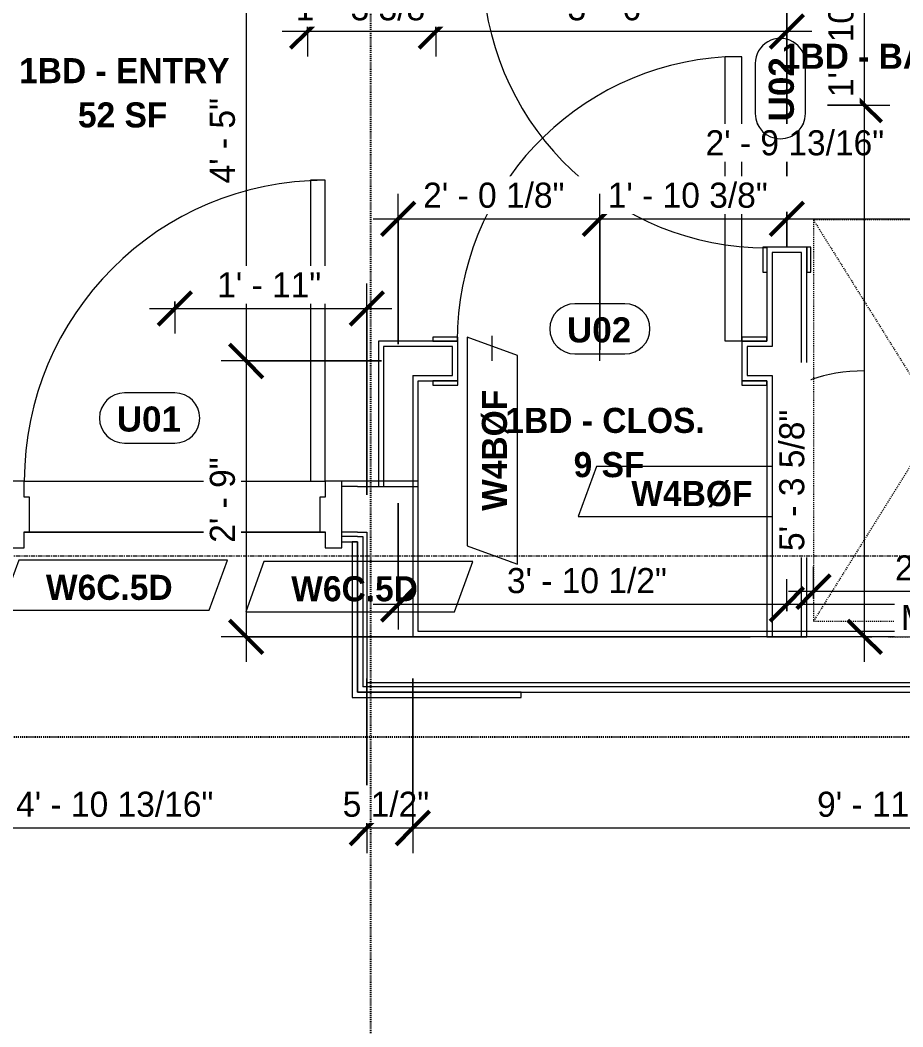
# Model space of a CAD drawing. Header units: inches. Extents: x -4058 to -1781, y 9814 to 12264.
# Drawn here: x -3085.1 to -2979.4, y 10410.9 to 10531.3 of the extents above; entities that cross this region are included whole.
import ezdxf

# ---------------------------------------------------------------- set-up
doc = ezdxf.new("R2010")
doc.units = ezdxf.units.IN
doc.header["$MEASUREMENT"] = 0
for name, pattern in [('Aligning Line 1_8_', [0.25, 0.125, -0.125]), ('Dash', [0.25, 0.125, -0.125]), ('Dash 3_32_', [0.1875, 0.09375, -0.09375]), ('Dash_2_', [0.25, 0.125, -0.125]), ('Grid Line 1_2_', [0.875, 0.5, -0.125, 0.125, -0.125])]:
    doc.linetypes.add(name, pattern=pattern)
for name, color, linetype, lineweight in [('0-1', 7, 'Continuous', 5), ('0-3', 8, 'Continuous', 9), ('A-ANNO-DIMS', 211, 'Continuous', 9), ('A-ANNO-DIMS-32', 211, 'Continuous', 9), ('A-AREA-IDEN', 2, 'Continuous', 9), ('A-DETL-1', 90, 'Dash 3_32_', 9), ('A-DOOR-1', 7, 'Continuous', 9), ('A-DOOR-2', 31, 'Continuous', 9), ('A-DOOR-FRAM-1', 7, 'Continuous', 9), ('A-DOOR-IDEN', 31, 'Continuous', 9), ('A-FLOR-1', 7, 'Continuous', 9), ('A-FLOR-2', 192, 'Continuous', 9), ('A-GENM', 5, 'Continuous', 9), ('A-GENM-2', 147, 'Dash', 9), ('A-WALL-1', 7, 'Continuous', 9), ('A-WALL-2', 113, 'Continuous', 9), ('A-WALL-IDEN', 211, 'Continuous', 9), ('G-ANNO-SYMB', 111, 'Aligning Line 1_8_', 9), ('I-WALL-3', 7, 'Continuous', 9), ('S-GRID-1', 1, 'Grid Line 1_2_', 9)]:
    doc.layers.add(name, color=color, linetype=linetype, lineweight=lineweight)
doc.layers.add('0-4', color=250, linetype='Dash_2_')
doc.styles.add('Arial_B', font='arialbd.ttf', dxfattribs={"height": 3})
doc.styles.add('Century Gothic', font='ufonts.com_century-gothic.ttf', dxfattribs={"height": 3})
doc.styles.add('Century Gothic_B', font='GOTHICB.TTF', dxfattribs={"height": 3})
doc.dimstyles.new('THE_DIMENSION_STRING', dxfattribs={"dimscale": 12, "dimtxt": 3.132505, "dimasz": 0.333333, "dimexe": 0.25, "dimexo": 0.166667, "dimgap": 0.041667, "dimtad": 1, "dimdec": 4, "dimrnd": 0.0625, "dimzin": 3, "dimdsep": 46, "dimlunit": 4, "dimtxsty": 'Century Gothic', "dimblk1": 'OBLIQUE', "dimblk2": 'OBLIQUE', "dimsah": 1, "dimcen": 0.09, "dimdle": 0.25, "dimazin": 0, "dimtfac": 1, "dimtdec": 4, "dimtix": 1, "dimtmove": 0, "dimatfit": 3, "dimfxl": 1, "dimtvp": 1, "dimtfill": 1, "dimfrac": 2, "dimtolj": 1, "dimtzin": 0, "dimarcsym": 2})
doc.dimstyles.new('THE_DIMENSION_STRING_1', dxfattribs={"dimscale": 12, "dimtxt": 3.132505, "dimasz": 0.333333, "dimexe": 0.25, "dimexo": 0.166667, "dimgap": 0.041667, "dimtad": 1, "dimdec": 4, "dimrnd": 0.0625, "dimzin": 3, "dimdsep": 46, "dimlunit": 4, "dimtxsty": 'Century Gothic', "dimblk1": 'OBLIQUE', "dimblk2": 'OBLIQUE', "dimsah": 1, "dimcen": 0.09, "dimdle": 0.25, "dimazin": 0, "dimtfac": 1, "dimtdec": 4, "dimtix": 1, "dimtmove": 1, "dimatfit": 3, "dimfxl": 1, "dimtvp": 1, "dimtfill": 1, "dimfrac": 2, "dimtolj": 1, "dimtzin": 0, "dimarcsym": 2})
doc.dimstyles.new('THE_DIMENSION_STRING_2', dxfattribs={"dimscale": 12, "dimtxt": 3.132505, "dimasz": 0.333333, "dimexe": 0.25, "dimexo": 0.166667, "dimgap": 0.041667, "dimtad": 1, "dimdec": 4, "dimrnd": 0.0625, "dimzin": 3, "dimdsep": 46, "dimlunit": 4, "dimtxsty": 'Century Gothic', "dimblk1": 'OBLIQUE', "dimblk2": 'OBLIQUE', "dimsah": 1, "dimcen": 0.09, "dimdle": 0.25, "dimazin": 0, "dimtfac": 1, "dimtdec": 4, "dimtix": 1, "dimtmove": 0, "dimatfit": 3, "dimfxl": 1, "dimtvp": 1, "dimtfill": 1, "dimfrac": 2, "dimtolj": 1, "dimtzin": 0, "dimarcsym": 2})
doc.dimstyles.new('THE_DIMENSION_STRING_4', dxfattribs={"dimscale": 12, "dimtxt": 3.132505, "dimasz": 0.333333, "dimexe": 0.25, "dimexo": 0.166667, "dimgap": 0.041667, "dimtad": 1, "dimdec": 4, "dimrnd": 0.0625, "dimzin": 3, "dimdsep": 46, "dimlunit": 4, "dimtxsty": 'Century Gothic', "dimblk1": 'OBLIQUE', "dimblk2": 'OBLIQUE', "dimsah": 1, "dimcen": 0.09, "dimdle": 0.25, "dimazin": 0, "dimtfac": 1, "dimtdec": 4, "dimtix": 1, "dimtmove": 0, "dimatfit": 3, "dimfxl": 1, "dimtvp": 1, "dimtfill": 1, "dimfrac": 2, "dimtolj": 1, "dimtzin": 0, "dimarcsym": 2})
doc.dimstyles.new('THE_DIMENSION_STRING_5', dxfattribs={"dimscale": 12, "dimtxt": 3.132505, "dimasz": 0.333333, "dimexe": 0.25, "dimexo": 0.166667, "dimgap": 0.041667, "dimtad": 1, "dimdec": 4, "dimrnd": 0.0625, "dimzin": 3, "dimdsep": 46, "dimlunit": 4, "dimtxsty": 'Century Gothic', "dimblk1": 'OBLIQUE', "dimblk2": 'OBLIQUE', "dimsah": 1, "dimcen": 0.09, "dimdle": 0.25, "dimazin": 0, "dimtfac": 1, "dimtdec": 4, "dimtix": 1, "dimtmove": 0, "dimatfit": 3, "dimfxl": 1, "dimtvp": 1, "dimtfill": 1, "dimfrac": 2, "dimtolj": 1, "dimtzin": 0, "dimarcsym": 2})

# ---------------------------------------------------------------- blocks, each defined once
blk = doc.blocks.new('CTR - 1st Phase - Shell_rvt-1-UNIT PLANS - 2ND FLOOR')
at = {"layer": 'A-FLOR-1'}
for p, q in [((-3084.57, 10470.04), (-3048.57, 10470.04)), ((-3048.57, 10470.04), (-3084.57, 10470.04))]:
    blk.add_line(p, q, dxfattribs=at)
blk = doc.blocks.new('HOLLOW METAL - UNIT DOOR-2191978-UNIT PLANS - 2ND FLOOR')
at = {"layer": 'A-DOOR-1'}
for p, q in [((18, 39.875), (16.25, 39.875)), ((16.25, 39.875), (16.25, 3.875)), ((18, 3.875), (18, 39.875)), ((16.25, 3.875), (18, 3.875))]:
    blk.add_line(p, q, dxfattribs=at)
blk.add_arc((18, 3.875), 36, 90, 180, dxfattribs=at)
at = {"layer": 'A-DOOR-FRAM-1'}
for p, q in [((-18, 3.875), (-20, 3.875)), ((-20, 3.875), (-20, -4.125)), ((-18, 1.9375), (-18, 3.875)), ((18, 3.875), (18, 1.9375)), ((20, 3.875), (18, 3.875)), ((20, -4.125), (20, 3.875)), ((-17.375, 1.9375), (-18, 1.9375)), ((-17.375, -2.1875), (-17.375, 1.9375)), ((18, 1.9375), (17.375, 1.9375)), ((17.375, 1.9375), (17.375, -2.1875)), ((-18, -4.125), (-18, -2.1875)), ((-18, -2.1875), (-17.375, -2.1875)), ((17.375, -2.1875), (18, -2.1875)), ((18, -2.1875), (18, -4.125)), ((-20, -4.125), (-18, -4.125)), ((18, -4.125), (20, -4.125))]:
    blk.add_line(p, q, dxfattribs=at)
blk = doc.blocks.new('CTR - 1st Phase - Common Walls_rvt-1-UNIT PLANS - 2ND FLOOR')
at = {"layer": 'A-WALL-1'}
for p, q in [((-3044.7, 10475.54), (-3046.57, 10475.54)), ((-3044.7, 10475.54), (-3043.57, 10475.54)), ((-3043.57, 10475.54), (-3038.07, 10475.54)), ((-3038.07, 10475.54), (-3038.07, 10457.54)), ((-3044.7, 10470.04), (-3046.57, 10470.04)), ((-3044.7, 10470.04), (-3044.07, 10470.04)), ((-3044.07, 10470.04), (-3043.57, 10470.04)), ((-3043.57, 10470.04), (-3043.57, 10452.04)), ((-3044.7, 10469.54), (-3046.57, 10469.54)), ((-3044.7, 10469.54), (-3044.07, 10469.54)), ((-3044.07, 10469.54), (-3044.07, 10451.54)), ((-3037.45, 10457.54), (-3038.07, 10457.54)), ((-2920.14, 10457.54), (-3037.45, 10457.54)), ((-3038.07, 10452.04), (-3043.57, 10452.04)), ((-3037.45, 10452.04), (-3038.07, 10452.04)), ((-2784.7, 10452.04), (-3037.45, 10452.04)), ((-3043.57, 10451.54), (-3044.07, 10451.54)), ((-3037.45, 10451.54), (-3043.57, 10451.54)), ((-2784.7, 10451.54), (-3037.45, 10451.54))]:
    blk.add_line(p, q, dxfattribs=at)
at = {"layer": 'I-WALL-3'}
for p, q in [((-3044.7, 10476.16), (-3046.57, 10476.16)), ((-3038.07, 10476.16), (-3044.7, 10476.16)), ((-3037.45, 10476.16), (-3038.07, 10476.16)), ((-3037.45, 10458.16), (-3037.45, 10476.16)), ((-3046.57, 10468.91), (-3044.7, 10468.91)), ((-3044.7, 10468.91), (-3045.32, 10468.91)), ((-3045.32, 10468.91), (-3045.32, 10450.29)), ((-3044.7, 10468.91), (-3044.7, 10450.91)), ((-3044.7, 10450.91), (-3044.7, 10468.91)), ((-2959.51, 10458.16), (-3037.45, 10458.16)), ((-3044.7, 10450.91), (-3044.07, 10450.91)), ((-3025.11, 10450.91), (-3044.7, 10450.91)), ((-3044.07, 10450.91), (-3037.45, 10450.91)), ((-3037.45, 10450.91), (-2784.7, 10450.91)), ((-3025.11, 10450.29), (-3025.11, 10450.91)), ((-3045.32, 10450.29), (-3044.7, 10450.29)), ((-3044.7, 10450.29), (-3025.11, 10450.29))]:
    blk.add_line(p, q, dxfattribs=at)
at = {"layer": '0-3'}
blk.add_blockref('HOLLOW METAL - UNIT DOOR-2191978-UNIT PLANS - 2ND FLOOR', (-3066.57, 10472.29), dxfattribs=at)
blk = doc.blocks.new('SWING - SINGLE - FLUSH - SWING - FLUSH - 2-10 x 6-8 - PRIVACY-4202129-UNIT PLANS - 2ND FLOOR')
at = {"layer": 'A-DOOR-2'}
for p, q in [((15, 2.37), (15, 36.38)), ((17, 36.38), (15, 36.38)), ((17, 2.37), (17, 36.38)), ((-17, 2.87), (-20, 2.87)), ((-20, 2.87), (-20, 2.37)), ((-17, 2.37), (-17, 2.87)), ((20, 2.87), (17, 2.87)), ((17, 2.87), (17, 2.37)), ((20, 2.37), (20, 2.87)), ((-20, 2.37), (-17, 2.37)), ((17, 2.37), (15, 2.37)), ((17, 2.37), (20, 2.37)), ((-17, -2.38), (-20, -2.38)), ((-20, -2.38), (-20, -2.88)), ((-17, -2.88), (-17, -2.38)), ((20, -2.38), (17, -2.38)), ((17, -2.38), (17, -2.88)), ((20, -2.88), (20, -2.38)), ((-20, -2.88), (-17, -2.88)), ((17, -2.88), (20, -2.88))]:
    blk.add_line(p, q, dxfattribs=at)
blk.add_arc((17, 2.37), 34.07, 93.3657, 180, dxfattribs=at)
blk = doc.blocks.new('SWING - SINGLE - FLUSH - SWING - FLUSH - 2-10 x 6-8 - PRIVACY-4202128-UNIT PLANS - 2ND FLOOR')
at = {"layer": 'A-DOOR-2'}
for p, q in [((15, 2.37), (15, 36.38)), ((17, 36.38), (15, 36.38)), ((17, 2.37), (17, 36.38)), ((-17, 2.87), (-20, 2.87)), ((-20, 2.87), (-20, 2.37)), ((-17, 2.37), (-17, 2.87)), ((20, 2.87), (17, 2.87)), ((17, 2.87), (17, 2.37)), ((20, 2.37), (20, 2.87)), ((-20, 2.37), (-17, 2.37)), ((17, 2.37), (15, 2.37)), ((17, 2.37), (20, 2.37)), ((-17, -2.38), (-20, -2.38)), ((-20, -2.38), (-20, -2.88)), ((-17, -2.88), (-17, -2.38)), ((20, -2.38), (17, -2.38)), ((17, -2.38), (17, -2.88)), ((20, -2.88), (20, -2.38)), ((-20, -2.88), (-17, -2.88)), ((17, -2.88), (20, -2.88))]:
    blk.add_line(p, q, dxfattribs=at)
blk.add_arc((17, 2.37), 34.07, 93.3657, 180, dxfattribs=at)
blk = doc.blocks.new('ADA Clearances - 30_x48_-4171341-UNIT PLANS - 2ND FLOOR')
at = {"layer": 'A-GENM-2'}
for p, q in [((15, -24), (-15, 24)), ((-15, -24), (15, 24)), ((15, 24), (-15, 24)), ((-15, 24), (-15, -13)), ((15, -24), (15, 24)), ((-15, -17.37), (-15, -24)), ((-15, -24), (15, -24))]:
    blk.add_line(p, q, dxfattribs=at)
blk = doc.blocks.new('DIMBLOCK36-UNIT PLANS - 2ND FLOOR')
at = {"layer": 'A-ANNO-DIMS-32', "lineweight": 50}
for p, q in [((-3058.03, 10543.54), (-3060.03, 10545.54)), ((-3058.03, 10543.54), (-3056.03, 10541.54)), ((-3058.03, 10490.54), (-3060.03, 10492.54)), ((-3058.03, 10490.54), (-3056.03, 10488.54))]:
    blk.add_line(p, q, dxfattribs=at)
at = {"layer": 'A-ANNO-DIMS-32'}
for p, q in [((-3052.7, 10543.54), (-3061.03, 10543.54)), ((-3058.03, 10543.54), (-3058.03, 10490.54)), ((-3058.03, 10543.54), (-3052.7, 10543.54)), ((-3041.82, 10490.54), (-3061.03, 10490.54)), ((-3058.03, 10490.54), (-3041.82, 10490.54))]:
    blk.add_line(p, q, dxfattribs=at)
at = {"layer": 'A-ANNO-DIMS-32', "color": 0, "insert": (-3062.37, 10511.79), "char_height": 3, "width": 12.5897, "attachment_point": 1, "rotation": 90, "line_spacing_factor": 0.984502, "style": 'Century Gothic', "bg_fill": 3, "box_fill_scale": 1.25, "bg_fill_color": 256, "bg_fill_true_color": 13158600, "bg_fill_transparency": 0}
blk.add_mtext('4\' - 5"', dxfattribs=at)
blk = doc.blocks.new('_Oblique')
at = {"color": 0, "linetype": 'ByBlock', "lineweight": -2}
blk.add_line((-0.5, -0.5), (0.5, 0.5), dxfattribs=at)
blk = doc.blocks.new('DIMBLOCK37-UNIT PLANS - 2ND FLOOR')
at = {"layer": 'A-ANNO-DIMS-32', "lineweight": 50}
for p, q in [((-3058.03, 10490.54), (-3060.03, 10492.54)), ((-3058.03, 10490.54), (-3056.03, 10488.54)), ((-3058.03, 10457.54), (-3060.03, 10459.54)), ((-3058.03, 10457.54), (-3056.03, 10455.54))]:
    blk.add_line(p, q, dxfattribs=at)
at = {"layer": 'A-ANNO-DIMS-32'}
for p, q in [((-3041.82, 10490.54), (-3061.03, 10490.54)), ((-3058.03, 10490.54), (-3058.03, 10454.54)), ((-3058.03, 10490.54), (-3041.82, 10490.54)), ((-2997.7, 10457.54), (-3061.03, 10457.54)), ((-3058.03, 10457.54), (-2997.7, 10457.54))]:
    blk.add_line(p, q, dxfattribs=at)
at = {"layer": 'A-ANNO-DIMS-32', "color": 0, "insert": (-3062.37, 10468.79), "char_height": 3, "width": 12.5897, "attachment_point": 1, "rotation": 90, "line_spacing_factor": 0.984502, "style": 'Century Gothic', "bg_fill": 3, "box_fill_scale": 1.25, "bg_fill_color": 256, "bg_fill_true_color": 13158600, "bg_fill_transparency": 0}
blk.add_mtext('2\' - 9"', dxfattribs=at)
blk = doc.blocks.new('DIMBLOCK38-UNIT PLANS - 2ND FLOOR')
at = {"layer": 'A-ANNO-DIMS-32'}
for p, q in [((-3035.32, 10541.54), (-3035.32, 10526.96)), ((-3035.32, 10529.96), (-3035.32, 10541.54)), ((-2993.32, 10529.14), (-2993.32, 10532.96)), ((-2990.32, 10529.96), (-3035.32, 10529.96)), ((-2993.32, 10529.96), (-2993.32, 10529.14))]:
    blk.add_line(p, q, dxfattribs=at)
at = {"layer": 'A-ANNO-DIMS-32', "lineweight": 50}
for p, q in [((-3035.32, 10529.96), (-3033.32, 10531.96)), ((-2993.32, 10529.96), (-2991.32, 10531.96)), ((-3035.32, 10529.96), (-3037.32, 10527.96)), ((-2993.32, 10529.96), (-2995.32, 10527.96))]:
    blk.add_line(p, q, dxfattribs=at)
at = {"layer": 'A-ANNO-DIMS-32', "color": 0, "insert": (-3019.57, 10534.31), "char_height": 3, "width": 12.5897, "attachment_point": 1, "line_spacing_factor": 0.984502, "style": 'Century Gothic', "bg_fill": 3, "box_fill_scale": 1.25, "bg_fill_color": 256, "bg_fill_true_color": 13158600, "bg_fill_transparency": 0}
blk.add_mtext('3\' - 6"', dxfattribs=at)
blk = doc.blocks.new('DIMBLOCK39-UNIT PLANS - 2ND FLOOR')
at = {"layer": 'A-ANNO-DIMS-32'}
for p, q in [((-3035.32, 10541.54), (-3035.32, 10526.96)), ((-3035.32, 10529.96), (-3035.32, 10541.54)), ((-3050.7, 10539.16), (-3050.7, 10526.96)), ((-3050.7, 10529.96), (-3050.7, 10539.16)), ((-3035.32, 10529.96), (-3053.7, 10529.96))]:
    blk.add_line(p, q, dxfattribs=at)
at = {"layer": 'A-ANNO-DIMS-32', "lineweight": 50}
for p, q in [((-3050.7, 10529.96), (-3048.7, 10531.96)), ((-3035.32, 10529.96), (-3033.32, 10531.96)), ((-3050.7, 10529.96), (-3052.7, 10527.96)), ((-3035.32, 10529.96), (-3037.32, 10527.96))]:
    blk.add_line(p, q, dxfattribs=at)
at = {"layer": 'A-ANNO-DIMS-32', "color": 0, "insert": (-3052.09, 10534.31), "char_height": 3, "width": 21.7784, "attachment_point": 1, "line_spacing_factor": 0.984502, "style": 'Century Gothic', "bg_fill": 3, "box_fill_scale": 1.25, "bg_fill_color": 256, "bg_fill_true_color": 13158600, "bg_fill_transparency": 0}
blk.add_mtext('1\' - 3 3/8"', dxfattribs=at)
blk = doc.blocks.new('DIMBLOCK40-UNIT PLANS - 2ND FLOOR')
at = {"layer": 'A-ANNO-DIMS-32'}
for p, q in [((-2916.32, 10580.54), (-2916.32, 10458.42)), ((-2916.32, 10461.42), (-2916.32, 10580.54)), ((-2993.32, 10460.59), (-2993.32, 10464.42)), ((-2913.32, 10461.42), (-2993.32, 10461.42)), ((-2993.32, 10461.42), (-2993.32, 10460.59))]:
    blk.add_line(p, q, dxfattribs=at)
at = {"layer": 'A-ANNO-DIMS-32', "lineweight": 50}
for p, q in [((-2993.32, 10461.42), (-2991.32, 10463.42)), ((-2916.32, 10461.42), (-2914.32, 10463.42)), ((-2993.32, 10461.42), (-2995.32, 10459.42)), ((-2916.32, 10461.42), (-2918.32, 10459.42))]:
    blk.add_line(p, q, dxfattribs=at)
at = {"layer": 'A-ANNO-DIMS-32', "color": 0, "insert": (-2960.07, 10465.76), "char_height": 3, "width": 12.5897, "attachment_point": 1, "line_spacing_factor": 0.984502, "style": 'Century Gothic', "bg_fill": 3, "box_fill_scale": 1.25, "bg_fill_color": 256, "bg_fill_true_color": 13158600, "bg_fill_transparency": 0}
blk.add_mtext('6\' - 5"', dxfattribs=at)
blk = doc.blocks.new('DIMBLOCK41-UNIT PLANS - 2ND FLOOR')
at = {"layer": 'A-ANNO-DIMS-32'}
for p, q in [((-3039.82, 10473.54), (-3039.82, 10458.42)), ((-3039.82, 10461.42), (-3039.82, 10473.54)), ((-2993.32, 10460.59), (-2993.32, 10464.42)), ((-2993.32, 10461.42), (-3042.82, 10461.42)), ((-2993.32, 10461.42), (-2993.32, 10460.59))]:
    blk.add_line(p, q, dxfattribs=at)
at = {"layer": 'A-ANNO-DIMS-32', "lineweight": 50}
for p, q in [((-3039.82, 10461.42), (-3037.82, 10463.42)), ((-2993.32, 10461.42), (-2991.32, 10463.42)), ((-3039.82, 10461.42), (-3041.82, 10459.42)), ((-2993.32, 10461.42), (-2995.32, 10459.42))]:
    blk.add_line(p, q, dxfattribs=at)
at = {"layer": 'A-ANNO-DIMS-32', "color": 0, "insert": (-3026.82, 10465.76), "char_height": 3, "width": 24.5827, "attachment_point": 1, "line_spacing_factor": 0.984502, "style": 'Century Gothic', "bg_fill": 3, "box_fill_scale": 1.25, "bg_fill_color": 256, "bg_fill_true_color": 13158600, "bg_fill_transparency": 0}
blk.add_mtext('3\' - 10 1/2"', dxfattribs=at)
blk = doc.blocks.new('Wall Tag - Arch Wall-3956453-UNIT PLANS - 2ND FLOOR')
at = {"layer": 'A-WALL-IDEN'}
for p, q in [((-0.3561, 0.0937), (-0.4244, -0.0937)), ((0.4244, 0.0937), (-0.3561, 0.0937)), ((0.3561, -0.0937), (0.4244, 0.0937)), ((-0.4244, -0.0937), (0.3561, -0.0937))]:
    blk.add_line(p, q, dxfattribs=at)
blk = doc.blocks.new('DIMBLOCK303-UNIT PLANS - 2ND FLOOR')
at = {"layer": 'A-ANNO-DIMS-32'}
for p, q in [((-3039.82, 10492.54), (-3039.82, 10510.54)), ((-3015.7, 10491.89), (-3015.7, 10510.54)), ((-3042.82, 10507.54), (-3015.7, 10507.54)), ((-3039.82, 10507.54), (-3039.82, 10492.54)), ((-3015.7, 10507.54), (-3015.7, 10491.89))]:
    blk.add_line(p, q, dxfattribs=at)
at = {"layer": 'A-ANNO-DIMS-32', "lineweight": 50}
for p, q in [((-3039.82, 10507.54), (-3037.82, 10509.54)), ((-3015.7, 10507.54), (-3013.7, 10509.54)), ((-3039.82, 10507.54), (-3041.82, 10505.54)), ((-3015.7, 10507.54), (-3017.7, 10505.54))]:
    blk.add_line(p, q, dxfattribs=at)
at = {"layer": 'A-ANNO-DIMS-32', "color": 0, "insert": (-3036.84, 10511.88), "char_height": 3, "width": 21.7784, "attachment_point": 1, "line_spacing_factor": 0.984502, "style": 'Century Gothic', "bg_fill": 3, "box_fill_scale": 1.25, "bg_fill_color": 256, "bg_fill_true_color": 13158600, "bg_fill_transparency": 0}
blk.add_mtext('2\' - 0 1/8"', dxfattribs=at)
blk = doc.blocks.new('DIMBLOCK304-UNIT PLANS - 2ND FLOOR')
at = {"layer": 'A-ANNO-DIMS-32'}
for p, q in [((-3015.7, 10491.89), (-3015.7, 10510.54)), ((-3015.7, 10507.54), (-2993.32, 10507.54)), ((-3015.7, 10507.54), (-3015.7, 10491.89)), ((-2993.32, 10508.37), (-2993.32, 10504.54)), ((-2993.32, 10507.54), (-2993.32, 10508.37))]:
    blk.add_line(p, q, dxfattribs=at)
at = {"layer": 'A-ANNO-DIMS-32', "lineweight": 50}
for p, q in [((-3015.7, 10507.54), (-3013.7, 10509.54)), ((-2993.32, 10507.54), (-2991.32, 10509.54)), ((-3015.7, 10507.54), (-3017.7, 10505.54)), ((-2993.32, 10507.54), (-2995.32, 10505.54))]:
    blk.add_line(p, q, dxfattribs=at)
at = {"layer": 'A-ANNO-DIMS-32', "color": 0, "insert": (-3014.75, 10511.88), "char_height": 3, "width": 24.5827, "attachment_point": 1, "line_spacing_factor": 0.984502, "style": 'Century Gothic', "bg_fill": 3, "box_fill_scale": 1.25, "bg_fill_color": 256, "bg_fill_true_color": 13158600, "bg_fill_transparency": 0}
blk.add_mtext('1\' - 10 3/8"', dxfattribs=at)
blk = doc.blocks.new('DIMBLOCK305-UNIT PLANS - 2ND FLOOR')
at = {"layer": 'A-ANNO-DIMS-32'}
for p, q in [((-2959.51, 10499.44), (-2959.51, 10510.54)), ((-2993.32, 10508.37), (-2993.32, 10504.54)), ((-2993.32, 10507.54), (-2993.32, 10508.37)), ((-2993.32, 10507.54), (-2959.51, 10507.54)), ((-2959.51, 10507.54), (-2959.51, 10499.44))]:
    blk.add_line(p, q, dxfattribs=at)
at = {"layer": 'A-ANNO-DIMS-32', "lineweight": 50}
for p, q in [((-2993.32, 10507.54), (-2991.32, 10509.54)), ((-2959.51, 10507.54), (-2957.51, 10509.54)), ((-2993.32, 10507.54), (-2995.32, 10505.54)), ((-2959.51, 10507.54), (-2961.51, 10505.54))]:
    blk.add_line(p, q, dxfattribs=at)
at = {"layer": 'A-ANNO-DIMS-32'}
blk.add_ellipse((-2980.22, 10507.54), major_axis=(0, 9.23), ratio=0.412363, start_param=4.712389, end_param=6.283185, dxfattribs=at)
at = {"layer": 'A-ANNO-DIMS-32', "color": 0, "insert": (-3003.05, 10518.15), "char_height": 3, "width": 27.387, "attachment_point": 1, "line_spacing_factor": 0.984502, "style": 'Century Gothic', "bg_fill": 3, "box_fill_scale": 1.25, "bg_fill_color": 256, "bg_fill_true_color": 13158600, "bg_fill_transparency": 0}
blk.add_mtext('2\' - 9 13/16"', dxfattribs=at)
blk = doc.blocks.new('Door Tag - Type Mark-2601225-UNIT PLANS - 2ND FLOOR')
at = {"layer": 'A-DOOR-IDEN'}
for p, q in [((0.09375, 0.09375), (-0.09375, 0.09375)), ((-0.09375, -0.09375), (0.09375, -0.09375))]:
    blk.add_line(p, q, dxfattribs=at)
for centre, start, end in [((-0.09375, 0), 90, 270), ((0.09375, 0), 270, 90)]:
    blk.add_arc(centre, 0.09375, start, end, dxfattribs=at)
blk = doc.blocks.new('DIMBLOCK319-UNIT PLANS - 2ND FLOOR')
at = {"layer": 'A-ANNO-DIMS-32', "lineweight": 50}
for p, q in [((-2984.01, 10521.16), (-2986.01, 10523.16)), ((-2984.01, 10521.16), (-2982.01, 10519.16)), ((-2984.01, 10457.54), (-2986.01, 10459.54)), ((-2984.01, 10457.54), (-2982.01, 10455.54))]:
    blk.add_line(p, q, dxfattribs=at)
at = {"layer": 'A-ANNO-DIMS-32'}
for p, q in [((-2988.45, 10521.16), (-2981.01, 10521.16)), ((-2984.01, 10521.16), (-2988.45, 10521.16)), ((-2984.01, 10454.54), (-2984.01, 10521.16)), ((-2983.15, 10457.54), (-2987.01, 10457.54)), ((-2984.01, 10457.54), (-2983.15, 10457.54))]:
    blk.add_line(p, q, dxfattribs=at)
blk.add_ellipse((-2984.01, 10485.95), major_axis=(-8.84, 0), ratio=0.384677, start_param=4.712389, end_param=6.283185, dxfattribs=at)
at = {"layer": 'A-ANNO-DIMS-32', "color": 0, "insert": (-2994.24, 10467.8), "char_height": 3, "width": 21.7784, "attachment_point": 1, "rotation": 90, "line_spacing_factor": 0.984502, "style": 'Century Gothic', "bg_fill": 3, "box_fill_scale": 1.25, "bg_fill_color": 256, "bg_fill_true_color": 13158600, "bg_fill_transparency": 0}
blk.add_mtext('5\' - 3 5/8"', dxfattribs=at)
blk = doc.blocks.new('DIMBLOCK320-UNIT PLANS - 2ND FLOOR')
at = {"layer": 'A-ANNO-DIMS-32', "lineweight": 50}
for p, q in [((-2984.01, 10543.54), (-2986.01, 10545.54)), ((-2984.01, 10543.54), (-2982.01, 10541.54)), ((-2984.01, 10521.16), (-2986.01, 10523.16)), ((-2984.01, 10521.16), (-2982.01, 10519.16))]:
    blk.add_line(p, q, dxfattribs=at)
at = {"layer": 'A-ANNO-DIMS-32'}
for p, q in [((-2991.32, 10543.54), (-2981.01, 10543.54)), ((-2984.01, 10543.54), (-2991.32, 10543.54)), ((-2984.01, 10521.16), (-2984.01, 10543.54)), ((-2988.45, 10521.16), (-2981.01, 10521.16)), ((-2984.01, 10521.16), (-2988.45, 10521.16))]:
    blk.add_line(p, q, dxfattribs=at)
at = {"layer": 'A-ANNO-DIMS-32', "color": 0, "insert": (-2988.36, 10522.11), "char_height": 3, "width": 24.5827, "attachment_point": 1, "rotation": 90, "line_spacing_factor": 0.984502, "style": 'Century Gothic', "bg_fill": 3, "box_fill_scale": 1.25, "bg_fill_color": 256, "bg_fill_true_color": 13158600, "bg_fill_transparency": 0}
blk.add_mtext('1\' - 10 3/8"', dxfattribs=at)
blk = doc.blocks.new('DIMBLOCK1021-UNIT PLANS - 2ND FLOOR')
at = {"layer": 'A-ANNO-DIMS-32'}
for p, q in [((-3102.36, 10452.54), (-3102.36, 10431.66)), ((-3102.36, 10434.66), (-3102.36, 10452.54)), ((-3043.57, 10452.54), (-3043.57, 10431.66)), ((-3043.57, 10434.66), (-3043.57, 10452.54)), ((-3102.36, 10434.66), (-3043.57, 10434.66))]:
    blk.add_line(p, q, dxfattribs=at)
at = {"layer": 'A-ANNO-DIMS-32', "lineweight": 50}
for p, q in [((-3102.36, 10434.66), (-3100.36, 10436.66)), ((-3043.57, 10434.66), (-3041.57, 10436.66)), ((-3102.36, 10434.66), (-3104.36, 10432.66)), ((-3043.57, 10434.66), (-3045.57, 10432.66))]:
    blk.add_line(p, q, dxfattribs=at)
at = {"layer": 'A-ANNO-DIMS-32', "color": 0, "insert": (-3085.55, 10439), "char_height": 3, "width": 30.1914, "attachment_point": 1, "line_spacing_factor": 0.984502, "style": 'Century Gothic', "bg_fill": 3, "box_fill_scale": 1.25, "bg_fill_color": 256, "bg_fill_true_color": 13158600, "bg_fill_transparency": 0}
blk.add_mtext('4\' - 10 13/16"', dxfattribs=at)
blk = doc.blocks.new('DIMBLOCK1022-UNIT PLANS - 2ND FLOOR')
at = {"layer": 'A-ANNO-DIMS-32'}
for p, q in [((-3043.57, 10452.54), (-3043.57, 10431.66)), ((-3043.57, 10434.66), (-3043.57, 10452.54)), ((-3038.07, 10452.54), (-3038.07, 10431.66)), ((-3038.07, 10434.66), (-3038.07, 10452.54)), ((-3043.57, 10434.66), (-3038.07, 10434.66))]:
    blk.add_line(p, q, dxfattribs=at)
at = {"layer": 'A-ANNO-DIMS-32', "lineweight": 50}
for p, q in [((-3043.57, 10434.66), (-3041.57, 10436.66)), ((-3038.07, 10434.66), (-3036.07, 10436.66)), ((-3043.57, 10434.66), (-3045.57, 10432.66)), ((-3038.07, 10434.66), (-3040.07, 10432.66))]:
    blk.add_line(p, q, dxfattribs=at)
at = {"layer": 'A-ANNO-DIMS-32', "color": 0, "insert": (-3046.47, 10439), "char_height": 3, "width": 13.5444, "attachment_point": 1, "line_spacing_factor": 0.984502, "style": 'Century Gothic', "bg_fill": 3, "box_fill_scale": 1.25, "bg_fill_color": 256, "bg_fill_true_color": 13158600, "bg_fill_transparency": 0}
blk.add_mtext('5 1/2"', dxfattribs=at)
blk = doc.blocks.new('DIMBLOCK1023-UNIT PLANS - 2ND FLOOR')
at = {"layer": 'A-ANNO-DIMS-32'}
for p, q in [((-3038.07, 10452.54), (-3038.07, 10431.66)), ((-3038.07, 10434.66), (-3038.07, 10452.54)), ((-2918.51, 10452.54), (-2918.51, 10431.66)), ((-2918.51, 10434.66), (-2918.51, 10452.54)), ((-3038.07, 10434.66), (-2918.51, 10434.66))]:
    blk.add_line(p, q, dxfattribs=at)
at = {"layer": 'A-ANNO-DIMS-32', "lineweight": 50}
for p, q in [((-3038.07, 10434.66), (-3036.07, 10436.66)), ((-2918.51, 10434.66), (-2916.51, 10436.66)), ((-3038.07, 10434.66), (-3040.07, 10432.66)), ((-2918.51, 10434.66), (-2920.51, 10432.66))]:
    blk.add_line(p, q, dxfattribs=at)
at = {"layer": 'A-ANNO-DIMS-32', "color": 0, "insert": (-2989.7, 10439), "char_height": 3, "width": 27.387, "attachment_point": 1, "line_spacing_factor": 0.984502, "style": 'Century Gothic', "bg_fill": 3, "box_fill_scale": 1.25, "bg_fill_color": 256, "bg_fill_true_color": 13158600, "bg_fill_transparency": 0}
blk.add_mtext('9\' - 11 9/16"', dxfattribs=at)
blk = doc.blocks.new('DIMBLOCK1073-UNIT PLANS - 2ND FLOOR')
at = {"layer": 'A-ANNO-DIMS-32'}
for p, q in [((-3043.57, 10474.54), (-3043.57, 10499.81)), ((-3069.57, 10496.81), (-3040.57, 10496.81)), ((-3066.57, 10497.64), (-3066.57, 10493.81)), ((-3066.57, 10496.81), (-3066.57, 10497.64)), ((-3043.57, 10496.81), (-3043.57, 10474.54))]:
    blk.add_line(p, q, dxfattribs=at)
at = {"layer": 'A-ANNO-DIMS-32', "lineweight": 50}
for p, q in [((-3066.57, 10496.81), (-3064.57, 10498.81)), ((-3043.57, 10496.81), (-3041.57, 10498.81)), ((-3066.57, 10496.81), (-3068.57, 10494.81)), ((-3043.57, 10496.81), (-3045.57, 10494.81))]:
    blk.add_line(p, q, dxfattribs=at)
at = {"layer": 'A-ANNO-DIMS-32', "color": 0, "insert": (-3061.49, 10501.15), "char_height": 3, "width": 15.394, "attachment_point": 1, "line_spacing_factor": 0.984502, "style": 'Century Gothic', "bg_fill": 3, "box_fill_scale": 1.25, "bg_fill_color": 256, "bg_fill_true_color": 13158600, "bg_fill_transparency": 0}
blk.add_mtext('1\' - 11"', dxfattribs=at)
blk = doc.blocks.new('DIMBLOCK1242-UNIT PLANS - 2ND FLOOR')
at = {"layer": 'A-ANNO-DIMS-32'}
for p, q in [((-2990.14, 10462.11), (-2990.14, 10465.94)), ((-2960.14, 10462.11), (-2960.14, 10465.94)), ((-2957.14, 10462.94), (-2993.14, 10462.94)), ((-2990.14, 10462.94), (-2990.14, 10462.11)), ((-2960.14, 10462.94), (-2960.14, 10462.11))]:
    blk.add_line(p, q, dxfattribs=at)
at = {"layer": 'A-ANNO-DIMS-32', "lineweight": 50}
for p, q in [((-2990.14, 10462.94), (-2988.14, 10464.94)), ((-2960.14, 10462.94), (-2958.14, 10464.94)), ((-2990.14, 10462.94), (-2992.14, 10460.94)), ((-2960.14, 10462.94), (-2962.14, 10460.94))]:
    blk.add_line(p, q, dxfattribs=at)
at = {"layer": 'A-ANNO-DIMS-32', "color": 0, "insert": (-2979.66, 10461.36), "char_height": 3, "width": 10.8594, "attachment_point": 1, "line_spacing_factor": 0.984502, "style": 'Century Gothic', "bg_fill": 3, "box_fill_scale": 1.25, "bg_fill_color": 256, "bg_fill_true_color": 13158600, "bg_fill_transparency": 0}
blk.add_mtext('MIN.', dxfattribs=at)
at = {"layer": 'A-ANNO-DIMS-32', "color": 0, "insert": (-2980.38, 10467.28), "char_height": 3, "width": 12.5897, "attachment_point": 1, "line_spacing_factor": 0.984502, "style": 'Century Gothic', "bg_fill": 3, "box_fill_scale": 1.25, "bg_fill_color": 256, "bg_fill_true_color": 13158600, "bg_fill_transparency": 0}
blk.add_mtext('2\' - 6"', dxfattribs=at)

msp = doc.modelspace()

# ---------------------------------------------------------------- linework, layer by layer
at = {"layer": '0-4'}
msp.add_line((-2910.70409, 10445.51768), (-3210.19497, 10445.51768), dxfattribs=at)
at = {"layer": 'A-DETL-1'}
msp.add_line((-2981.15259, 10457.5394), (-2968.15259, 10457.5394), dxfattribs=at)
at = {"layer": 'A-FLOR-2'}
for p, q in [((-2993.32374, 10504.1644), (-2993.32374, 10538.1644)), ((-2993.32374, 10538.1644), (-2993.32374, 10504.1644)), ((-3084.57374, 10476.1644), (-3050.32374, 10476.1644))]:
    msp.add_line(p, q, dxfattribs=at)
at = {"layer": 'A-WALL-2'}
for p, q in [((-2990.94874, 10504.1644), (-2995.69874, 10504.1644)), ((-2995.69874, 10504.1644), (-2995.69874, 10492.9144)), ((-2990.94874, 10457.5394), (-2990.94874, 10504.1644)), ((-2995.07374, 10503.5394), (-2995.07374, 10492.2894)), ((-2991.57374, 10503.5394), (-2995.07374, 10503.5394)), ((-2991.57374, 10457.5394), (-2991.57374, 10503.5394)), ((-3042.19874, 10492.9144), (-3042.19874, 10475.5394)), ((-3032.69874, 10492.9144), (-3042.19874, 10492.9144)), ((-3032.69874, 10488.1644), (-3032.69874, 10492.9144)), ((-2995.69874, 10492.9144), (-2998.69874, 10492.9144)), ((-2998.69874, 10492.9144), (-2998.69874, 10488.1644)), ((-3041.57374, 10492.2894), (-3041.57374, 10475.5394)), ((-3033.32374, 10492.2894), (-3041.57374, 10492.2894)), ((-3033.32374, 10488.7894), (-3033.32374, 10492.2894)), ((-2995.07374, 10492.2894), (-2998.07374, 10492.2894)), ((-2998.07374, 10492.2894), (-2998.07374, 10488.7894)), ((-3038.07374, 10488.7894), (-3038.07374, 10475.5394)), ((-3038.07374, 10488.7894), (-3033.32374, 10488.7894)), ((-3037.44874, 10475.5394), (-3037.44874, 10488.1644)), ((-3037.44874, 10488.1644), (-3032.69874, 10488.1644)), ((-2998.69874, 10488.1644), (-2995.69874, 10488.1644)), ((-2998.07374, 10488.7894), (-2995.07374, 10488.7894)), ((-2995.69874, 10488.1644), (-2995.69874, 10457.5394)), ((-2995.07374, 10488.7894), (-2995.07374, 10457.5394)), ((-3042.19874, 10475.5394), (-3037.44874, 10475.5394)), ((-2995.69874, 10457.5394), (-2990.94874, 10457.5394))]:
    msp.add_line(p, q, dxfattribs=at)
at = {"layer": 'G-ANNO-SYMB'}
msp.add_line((-3043.10454, 9975.89825), (-3043.10454, 10857.05383), dxfattribs=at)

# ---------------------------------------------------------------- block references
at = {"layer": '0-1'}
for name in ['CTR - 1st Phase - Shell_rvt-1-UNIT PLANS - 2ND FLOOR', 'CTR - 1st Phase - Common Walls_rvt-1-UNIT PLANS - 2ND FLOOR']:
    msp.add_blockref(name, (0, 0), dxfattribs=at)
at = {"layer": 'A-DOOR-2', "rotation": 89.99999999998587}
msp.add_blockref('SWING - SINGLE - FLUSH - SWING - FLUSH - 2-10 x 6-8 - PRIVACY-4202129-UNIT PLANS - 2ND FLOOR', (-2993.32374, 10521.1644), dxfattribs=at)
at = {"layer": 'A-DOOR-2'}
msp.add_blockref('SWING - SINGLE - FLUSH - SWING - FLUSH - 2-10 x 6-8 - PRIVACY-4202128-UNIT PLANS - 2ND FLOOR', (-3015.69874, 10490.5394), dxfattribs=at)
at = {"layer": 'A-GENM', "rotation": 180}
msp.add_blockref('ADA Clearances - 30_x48_-4171341-UNIT PLANS - 2ND FLOOR', (-2975.13624, 10483.4144), dxfattribs=at)

# ---------------------------------------------------------------- texts
at = {"layer": 'A-AREA-IDEN', "insert": (-3078.15171, 10521.48735), "char_height": 3, "width": 12.423, "attachment_point": 1, "style": 'Century Gothic_B'}
msp.add_mtext('52 SF', dxfattribs=at)
at = {"layer": 'A-WALL-IDEN', "insert": (-3081.97809, 10464.95495), "char_height": 3, "width": 19.594, "attachment_point": 1, "style": 'Century Gothic_B'}
msp.add_mtext('W6C.5D', dxfattribs=at)

# ---------------------------------------------------------------- next in the draw order: dimensions: what is measured, and where the dimension line sits
at = {"layer": 'A-ANNO-DIMS'}
dim = msp.add_linear_dim(base=(-3058.02746, 10490.5394), p1=(-3050.69874, 10543.5394), p2=(-3039.82374, 10490.5394), angle=90, dimstyle='THE_DIMENSION_STRING', override={"dimpost": '<>', "dimfxl": 54.104211}, dxfattribs=at)
dim.commit()
dim.dimension.update_dxf_attribs({"geometry": 'DIMBLOCK36-UNIT PLANS - 2ND FLOOR', "text_midpoint": (-3060.10292, 10517.0394)})
dim = msp.add_linear_dim(base=(-3035.32374, 10529.96371), p1=(-2993.32374, 10527.13528), p2=(-3035.32374, 10543.5394), dimstyle='THE_DIMENSION_STRING', override={"dimpost": '<>', "dimfxl": 45.089854}, dxfattribs=at)
dim.commit()
dim.dimension.update_dxf_attribs({"geometry": 'DIMBLOCK38-UNIT PLANS - 2ND FLOOR', "text_midpoint": (-3014.32374, 10532.03917)})

# ---------------------------------------------------------------- next in the draw order: texts
at = {"layer": 'A-AREA-IDEN', "insert": (-3085.19423, 10526.78448), "char_height": 3, "width": 29.492, "attachment_point": 1, "style": 'Century Gothic_B'}
msp.add_mtext('1BD - ENTRY', dxfattribs=at)

# ---------------------------------------------------------------- next in the draw order: dimensions: what is measured, and where the dimension line sits
at = {"layer": 'A-ANNO-DIMS'}
dim = msp.add_linear_dim(base=(-3050.69874, 10529.96371), p1=(-3035.32374, 10543.5394), p2=(-3050.69874, 10541.1644), dimstyle='THE_DIMENSION_STRING', override={"dimpost": '<>', "dimfxl": 15.557354}, dxfattribs=at)
dim.commit()
dim.dimension.update_dxf_attribs({"geometry": 'DIMBLOCK39-UNIT PLANS - 2ND FLOOR', "text_midpoint": (-3043.01124, 10532.20538)})
dim = msp.add_linear_dim(base=(-3058.02746, 10457.5394), p1=(-3039.82374, 10490.5394), p2=(-2995.69874, 10457.5394), angle=90, dimstyle='THE_DIMENSION_STRING', override={"dimpost": '<>', "dimfxl": 55.100051}, dxfattribs=at)
dim.commit()
dim.dimension.update_dxf_attribs({"geometry": 'DIMBLOCK37-UNIT PLANS - 2ND FLOOR', "text_midpoint": (-3060.10292, 10474.0394)})

# ---------------------------------------------------------------- next in the draw order: block references
at = {"layer": 'A-WALL-IDEN', "xscale": 31.99999999999999, "yscale": 31.99999999999999, "zscale": 31.99999999999999}
msp.add_blockref('Wall Tag - Arch Wall-3956453-UNIT PLANS - 2ND FLOOR', (-3073.84249, 10463.70741), dxfattribs=at)

# ---------------------------------------------------------------- next in the draw order: texts
at = {"layer": 'A-AREA-IDEN', "char_height": 3, "attachment_point": 1, "style": 'Century Gothic_B'}
for s, insert, width in [('1BD - CLOS.', (-3026.99913, 10484.93392), 29.29), ('9 SF', (-3018.83535, 10479.63679), 9.494)]:
    msp.add_mtext(s, dxfattribs=dict(at, insert=insert, width=width))

# ---------------------------------------------------------------- next in the draw order: dimensions: what is measured, and where the dimension line sits
at = {"layer": 'A-ANNO-DIMS'}
for base, p1, p2, dimstyle, override, picture, middle in [((-2993.32374, 10461.4186), (-2916.32374, 10582.5394), (-2993.32374, 10458.59018), 'THE_DIMENSION_STRING', {"dimpost": '<>', "dimfxl": 145.919187}, 'DIMBLOCK40-UNIT PLANS - 2ND FLOOR', (-2954.82374, 10463.49406)), ((-3015.69874, 10507.53765), (-3039.82374, 10490.5394), (-3015.69874, 10493.88664), 'THE_DIMENSION_STRING', {"dimpost": '<>', "dimfxl": 24.356102}, 'DIMBLOCK303-UNIT PLANS - 2ND FLOOR', (-3027.76124, 10509.77932)), ((-3043.57374, 10434.65899), (-3102.36124, 10454.5394), (-3043.57374, 10454.5394), 'THE_DIMENSION_STRING_4', {"dimpost": '<>', "dimfxl": 58.7875}, 'DIMBLOCK1021-UNIT PLANS - 2ND FLOOR', (-3072.96749, 10436.90066))]:
    dim = msp.add_linear_dim(base=base, p1=p1, p2=p2, dimstyle=dimstyle, override=override, dxfattribs=at)
    dim.commit()
    dim.dimension.update_dxf_attribs({"geometry": picture, "text_midpoint": middle})

# ---------------------------------------------------------------- next in the draw order: linework, layer by layer
at = {"layer": 'A-WALL-IDEN'}
msp.add_line((-3028.56949, 10490.5394), (-3028.56949, 10493.55088), dxfattribs=at)

# ---------------------------------------------------------------- next in the draw order: dimensions: what is measured, and where the dimension line sits
at = {"layer": 'A-ANNO-DIMS'}
for base, p1, p2, dimstyle, override, picture, middle in [((-2993.32374, 10507.53765), (-3015.69874, 10493.88664), (-2993.32374, 10510.36608), 'THE_DIMENSION_STRING', {"dimpost": '<>', "dimfxl": 27.78871}, 'DIMBLOCK304-UNIT PLANS - 2ND FLOOR', (-3004.51124, 10509.77932)), ((-3039.82374, 10461.4186), (-2993.32374, 10458.59018), (-3039.82374, 10475.5394), 'THE_DIMENSION_STRING', {"dimpost": '<>', "dimfxl": 49.492687}, 'DIMBLOCK41-UNIT PLANS - 2ND FLOOR', (-3016.57374, 10463.66028)), ((-3038.07374, 10434.65899), (-3043.57374, 10454.5394), (-3038.07374, 10454.5394), 'THE_DIMENSION_STRING_4', {"dimpost": '<>', "dimfxl": 5.5}, 'DIMBLOCK1022-UNIT PLANS - 2ND FLOOR', (-3040.82374, 10436.90066))]:
    dim = msp.add_linear_dim(base=base, p1=p1, p2=p2, dimstyle=dimstyle, override=override, dxfattribs=at)
    dim.commit()
    dim.dimension.update_dxf_attribs({"geometry": picture, "text_midpoint": middle})

# ---------------------------------------------------------------- next in the draw order: linework, layer by layer
at = {"layer": 'A-DOOR-IDEN'}
msp.add_line((-3015.69874, 10490.5394), (-3015.69874, 10497.38421), dxfattribs=at)
at = {"layer": 'A-WALL-IDEN'}
msp.add_line((-2993.32374, 10474.92745), (-2990.9781, 10474.92745), dxfattribs=at)

# ---------------------------------------------------------------- next in the draw order: block references
at = {"layer": 'A-DOOR-IDEN', "xscale": 31.99999999999999, "yscale": 31.99999999999999, "zscale": 31.99999999999999}
msp.add_blockref('Door Tag - Type Mark-2601225-UNIT PLANS - 2ND FLOOR', (-3015.69874, 10494.38421), dxfattribs=at)
at = {"layer": 'A-WALL-IDEN', "xscale": 31.99999999999999, "yscale": 31.99999999999999, "zscale": 31.99999999999999, "rotation": 89.99999999999955}
msp.add_blockref('Wall Tag - Arch Wall-3956453-UNIT PLANS - 2ND FLOOR', (-3028.56949, 10479.81917), dxfattribs=at)
at = {"layer": 'A-WALL-IDEN', "xscale": 31.99999999999999, "yscale": 31.99999999999999, "zscale": 31.99999999999999}
for p in [(-3004.7098, 10474.92745), (-3044.49175, 10463.5394)]:
    msp.add_blockref('Wall Tag - Arch Wall-3956453-UNIT PLANS - 2ND FLOOR', p, dxfattribs=at)

# ---------------------------------------------------------------- next in the draw order: texts
at = {"layer": 'A-DOOR-IDEN', "insert": (-3019.63062, 10495.76407), "char_height": 3, "width": 9.393, "attachment_point": 1, "style": 'Arial_B'}
msp.add_mtext('U02', dxfattribs=at)
at = {"layer": 'A-WALL-IDEN', "insert": (-3029.81703, 10472.60325), "char_height": 3, "width": 17.372, "attachment_point": 1, "rotation": 90, "style": 'Century Gothic_B'}
msp.add_mtext('W4BØF', dxfattribs=at)
at = {"layer": 'A-WALL-IDEN', "char_height": 3, "attachment_point": 1, "style": 'Century Gothic_B'}
for s, insert, width in [('W4BØF', (-3011.92572, 10476.17499), 17.372), ('W6C.5D', (-3052.62736, 10464.78693), 19.594)]:
    msp.add_mtext(s, dxfattribs=dict(at, insert=insert, width=width))

# ---------------------------------------------------------------- next in the draw order: dimensions: what is measured, and where the dimension line sits
at = {"layer": 'A-ANNO-DIMS'}
dim = msp.add_linear_dim(base=(-2959.51124, 10507.53765), p1=(-2993.32374, 10510.36608), p2=(-2959.51124, 10497.43831), dimstyle='THE_DIMENSION_STRING_1', override={"dimpost": '<>', "dimfxl": 36.19962}, dxfattribs=at)
dim.commit()
dim.dimension.update_dxf_attribs({"geometry": 'DIMBLOCK305-UNIT PLANS - 2ND FLOOR', "text_midpoint": (-2989.35315, 10516.15299), "dimtype": 160})
dim = msp.add_linear_dim(base=(-3043.57374, 10496.80729), p1=(-3066.57374, 10499.63572), p2=(-3043.57374, 10472.5394), dimstyle='THE_DIMENSION_STRING_4', override={"dimpost": '<>', "dimfxl": 35.541676}, dxfattribs=at)
dim.commit()
dim.dimension.update_dxf_attribs({"geometry": 'DIMBLOCK1073-UNIT PLANS - 2ND FLOOR', "text_midpoint": (-3055.07374, 10498.80729)})

# ---------------------------------------------------------------- next in the draw order: linework, layer by layer
at = {"layer": '0-4'}
msp.add_line((-3043.10454, 9975.89825), (-3043.10454, 10857.05383), dxfattribs=at)

# ---------------------------------------------------------------- next in the draw order: block references
at = {"layer": 'A-DOOR-IDEN', "xscale": 31.99999999999999, "yscale": 31.99999999999999, "zscale": 31.99999999999999, "rotation": 89.99999999999955}
msp.add_blockref('Door Tag - Type Mark-2601225-UNIT PLANS - 2ND FLOOR', (-2994.10189, 10523.13998), dxfattribs=at)
at = {"layer": 'A-DOOR-IDEN', "xscale": 31.99999999999999, "yscale": 31.99999999999999, "zscale": 31.99999999999999}
msp.add_blockref('Door Tag - Type Mark-2601225-UNIT PLANS - 2ND FLOOR', (-3069.57374, 10483.71468), dxfattribs=at)

# ---------------------------------------------------------------- next in the draw order: texts
at = {"layer": 'A-DOOR-IDEN', "insert": (-2995.48175, 10519.20809), "char_height": 3, "width": 9.393, "attachment_point": 1, "rotation": 90, "style": 'Arial_B'}
msp.add_mtext('U02', dxfattribs=at)
at = {"layer": 'A-DOOR-IDEN', "insert": (-3073.50562, 10485.09454), "char_height": 3, "width": 9.393, "attachment_point": 1, "style": 'Arial_B'}
msp.add_mtext('U01', dxfattribs=at)

# ---------------------------------------------------------------- next in the draw order: dimensions: what is measured, and where the dimension line sits
at = {"layer": 'A-ANNO-DIMS'}
dim = msp.add_linear_dim(base=(-2984.01396, 10521.1644), p1=(-2981.15259, 10457.5394), p2=(-2990.44874, 10521.1644), angle=90, dimstyle='THE_DIMENSION_STRING_1', override={"dimpost": '<>', "dimfxl": 64.300536}, dxfattribs=at)
dim.commit()
dim.dimension.update_dxf_attribs({"geometry": 'DIMBLOCK319-UNIT PLANS - 2ND FLOOR', "text_midpoint": (-2992.23881, 10478.69158), "dimtype": 160, "text_rotation": 90})

# ---------------------------------------------------------------- next in the draw order: dimensions: what is measured, and where the dimension line sits
dim = msp.add_linear_dim(base=(-2984.01396, 10543.5394), p1=(-2990.44874, 10521.1644), p2=(-2993.32374, 10543.5394), angle=90, dimstyle='THE_DIMENSION_STRING_2', override={"dimpost": '<>', "dimfxl": 22.558951}, dxfattribs=at)
dim.commit()
dim.dimension.update_dxf_attribs({"geometry": 'DIMBLOCK320-UNIT PLANS - 2ND FLOOR', "text_midpoint": (-2986.25563, 10532.3519)})
dim = msp.add_linear_dim(base=(-2990.13624, 10462.93734), p1=(-2960.13624, 10460.10891), p2=(-2990.13624, 10460.10891), angle=0, text='<>\\XMIN.', dimstyle='THE_DIMENSION_STRING_5', override={"dimpost": '<>', "dimfxl": 30}, dxfattribs=at)
dim.commit()
dim.dimension.update_dxf_attribs({"geometry": 'DIMBLOCK1242-UNIT PLANS - 2ND FLOOR', "text_midpoint": (-2975.13624, 10462.93734)})
dim = msp.add_linear_dim(base=(-2918.51124, 10434.65899), p1=(-3038.07374, 10454.5394), p2=(-2918.51124, 10454.5394), dimstyle='THE_DIMENSION_STRING_4', override={"dimpost": '<>', "dimfxl": 119.5625}, dxfattribs=at)
dim.commit()
dim.dimension.update_dxf_attribs({"geometry": 'DIMBLOCK1023-UNIT PLANS - 2ND FLOOR', "text_midpoint": (-2978.29249, 10436.90066)})

# ---------------------------------------------------------------- next in the draw order: linework, layer by layer
at = {"layer": 'S-GRID-1'}
msp.add_line((-1781.27288, 10467.1894), (-4041.7795, 10467.1894), dxfattribs=at)

# ---------------------------------------------------------------- next in the draw order: texts
at = {"layer": 'A-AREA-IDEN', "insert": (-2993.92865, 10528.50245), "char_height": 3, "width": 51.005, "attachment_point": 1, "style": 'Century Gothic_B'}
msp.add_mtext('1BD - BATH - OPTION', dxfattribs=at)

doc.saveas('drawing.dxf')
